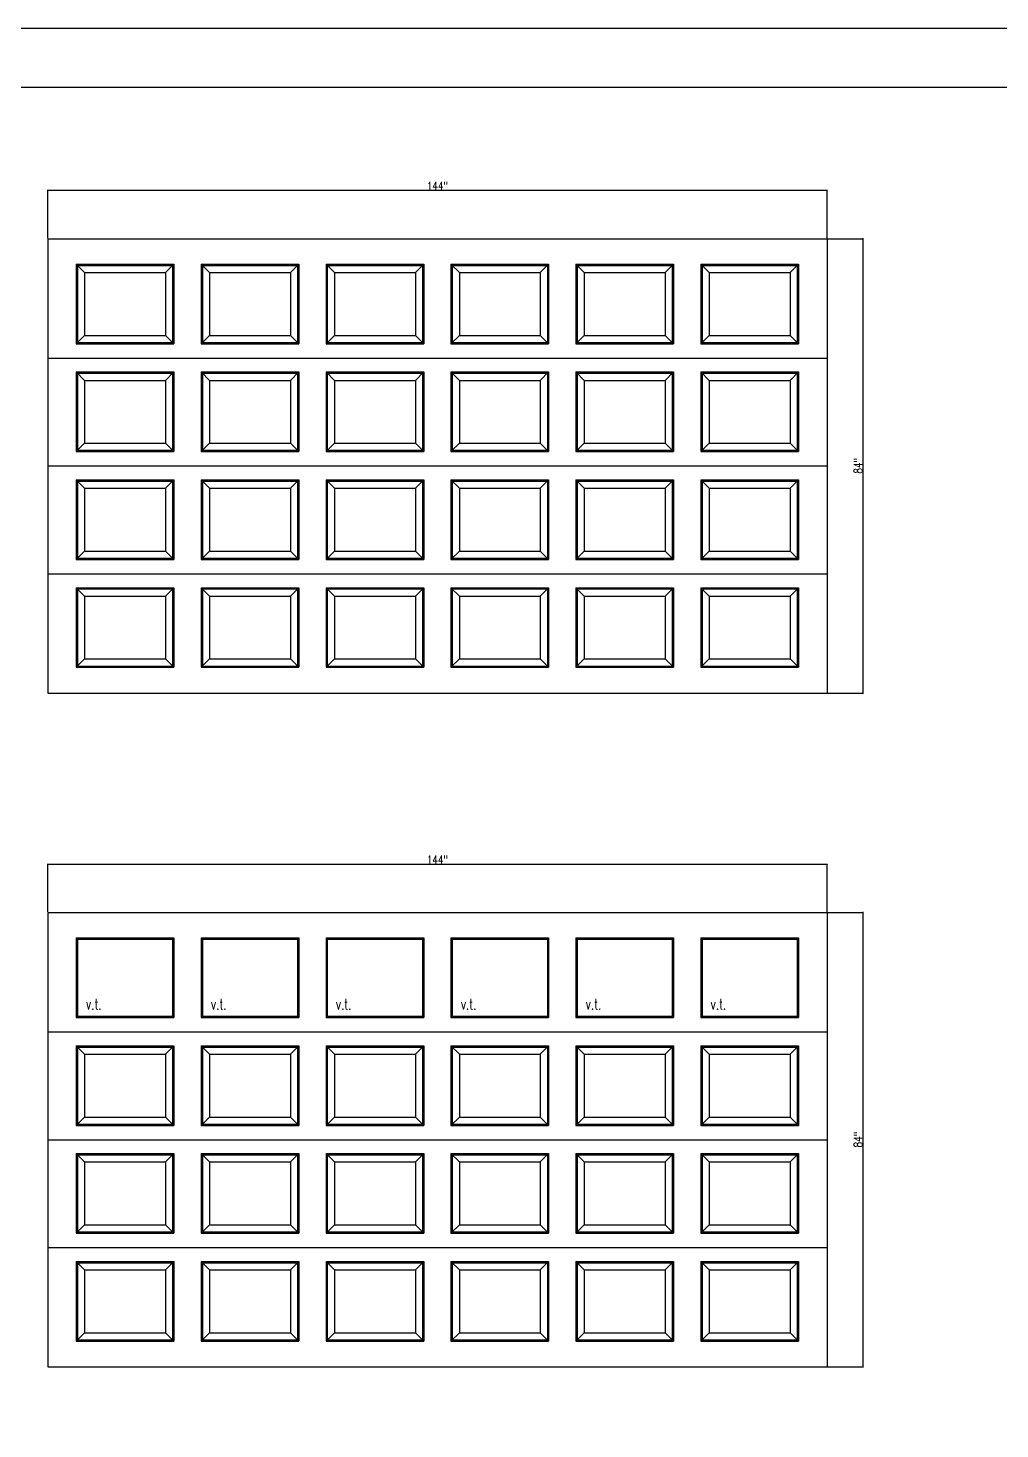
# Model space of a CAD drawing. Header units: inches. Extents: x 1985 to 11287, y 379 to 3234.
# Drawn here: x 9334.7 to 9514.3, y 2963.1 to 3222.1 of the extents above; entities that cross this region are included whole.
import ezdxf

# ---------------------------------------------------------------- set-up
doc = ezdxf.new("R2010")
doc.units = ezdxf.units.IN
doc.header["$MEASUREMENT"] = 0
doc.layers.get('0').update_dxf_attribs({"linetype": 'CONTINUOUS'})
doc.layers.get('Defpoints').update_dxf_attribs({"linetype": 'CONTINUOUS'})
for name, color, linetype in [('COTE1-1 99', 7, 'CONTINUOUS'), ('elevation 99', 7, 'CONTINUOUS'), ('separation 99', 3, 'CONTINUOUS')]:
    doc.layers.add(name, color=color, linetype=linetype)
doc.styles.get("Standard").update_dxf_attribs({"font": 'txt.shx', "width": 0.8})
doc.dimstyles.new('Elevation', dxfattribs={"dimscale": 2, "dimtxt": 0.75, "dimasz": 0.0625, "dimexe": 0.0625, "dimexo": 0.0625, "dimgap": 0.0625, "dimtad": 1, "dimdec": 5, "dimzin": 0, "dimdsep": 46, "dimlunit": 5, "dimtxsty": 'Standard', "dimblk1": 'OBLIQUE', "dimblk2": 'OBLIQUE', "dimsah": 1, "dimcen": 2, "dimdle": 0.0625, "dimclrd": 1, "dimclre": 1, "dimadec": 1, "dimazin": 0, "dimtfac": 0.375, "dimtdec": 5, "dimtmove": 0, "dimatfit": 3, "dimldrblk": 'OBLIQUE', "dimfxl": 1, "dimfrac": 2, "dimtolj": 1, "dimtzin": 0, "dimarcsym": 0})

# ---------------------------------------------------------------- blocks, each defined once
blk = doc.blocks.new('_OBLIQUE')
at = {"color": 0, "linetype": 'ByBlock'}
blk.add_line((-0.5, -0.5), (0.5, 0.5), dxfattribs=at)
blk = doc.blocks.new('*D64')
at = {"layer": 'COTE1-1 99', "color": 1, "lineweight": -2, "transparency": 16777216}
for p, q in [((9482.44, 3192.06), (9338.19, 3192.06)), ((9338.32, 3183.3), (9338.32, 3192.18)), ((9482.32, 3183.3), (9482.32, 3192.18))]:
    blk.add_line(p, q, dxfattribs=at)
at = {"layer": 'Defpoints', "color": 0, "transparency": 16777216}
for p in [(9338.32, 3192.06), (9338.32, 3183.18), (9482.32, 3183.18)]:
    blk.add_point(p, dxfattribs=at)
at = {"layer": 'COTE1-1 99', "color": 1, "lineweight": -2, "transparency": 16777216, "xscale": 0.125, "yscale": 0.125, "zscale": 0.125, "rotation": 180}
blk.add_blockref('_OBLIQUE', (9338.32, 3192.06), dxfattribs=at)
at = {"layer": 'COTE1-1 99', "color": 1, "lineweight": -2, "transparency": 16777216, "xscale": 0.125, "yscale": 0.125, "zscale": 0.125}
blk.add_blockref('_OBLIQUE', (9482.32, 3192.06), dxfattribs=at)
at = {"layer": 'COTE1-1 99', "color": 0, "transparency": 16777216, "insert": (9410.32, 3192.93), "char_height": 1.5, "attachment_point": 5}
blk.add_mtext('\\A1;144"', dxfattribs=at)
blk = doc.blocks.new('*D65')
at = {"layer": 'COTE1-1 99', "color": 1, "lineweight": -2, "transparency": 16777216}
for p, q in [((9482.44, 3183.18), (9489.05, 3183.18)), ((9488.93, 3183.3), (9488.93, 3099.05)), ((9482.44, 3099.18), (9489.05, 3099.18))]:
    blk.add_line(p, q, dxfattribs=at)
at = {"layer": 'Defpoints', "color": 0, "transparency": 16777216}
for p in [(9482.32, 3183.18), (9482.32, 3099.18), (9488.93, 3099.18)]:
    blk.add_point(p, dxfattribs=at)
at = {"layer": 'COTE1-1 99', "color": 1, "lineweight": -2, "transparency": 16777216, "xscale": 0.125, "yscale": 0.125, "zscale": 0.125}
for p, rotation in [((9488.93, 3183.18), 90), ((9488.93, 3099.18), 270)]:
    blk.add_blockref('_OBLIQUE', p, dxfattribs=dict(at, rotation=rotation))
at = {"layer": 'COTE1-1 99', "color": 0, "transparency": 16777216, "insert": (9488.05, 3141.18), "char_height": 1.5, "attachment_point": 5, "rotation": 90}
blk.add_mtext('\\A1;84"', dxfattribs=at)
blk = doc.blocks.new('*D66')
at = {"layer": 'COTE1-1 99', "color": 1, "lineweight": -2, "transparency": 16777216}
for p, q in [((9482.44, 3067.5), (9338.19, 3067.5)), ((9338.32, 3058.74), (9338.32, 3067.62)), ((9482.32, 3058.74), (9482.32, 3067.62))]:
    blk.add_line(p, q, dxfattribs=at)
at = {"layer": 'Defpoints', "color": 0, "transparency": 16777216}
for p in [(9338.32, 3067.5), (9338.32, 3058.62), (9482.32, 3058.62)]:
    blk.add_point(p, dxfattribs=at)
at = {"layer": 'COTE1-1 99', "color": 1, "lineweight": -2, "transparency": 16777216, "xscale": 0.125, "yscale": 0.125, "zscale": 0.125, "rotation": 180}
blk.add_blockref('_OBLIQUE', (9338.32, 3067.5), dxfattribs=at)
at = {"layer": 'COTE1-1 99', "color": 1, "lineweight": -2, "transparency": 16777216, "xscale": 0.125, "yscale": 0.125, "zscale": 0.125}
blk.add_blockref('_OBLIQUE', (9482.32, 3067.5), dxfattribs=at)
at = {"layer": 'COTE1-1 99', "color": 0, "transparency": 16777216, "insert": (9410.32, 3068.37), "char_height": 1.5, "attachment_point": 5}
blk.add_mtext('\\A1;144"', dxfattribs=at)
blk = doc.blocks.new('*D67')
at = {"layer": 'COTE1-1 99', "color": 1, "lineweight": -2, "transparency": 16777216}
for p, q in [((9488.93, 3058.74), (9488.93, 2974.49)), ((9482.44, 3058.62), (9489.05, 3058.62)), ((9482.44, 2974.62), (9489.05, 2974.62))]:
    blk.add_line(p, q, dxfattribs=at)
at = {"layer": 'Defpoints', "color": 0, "transparency": 16777216}
for p in [(9482.32, 3058.62), (9482.32, 2974.62), (9488.93, 2974.62)]:
    blk.add_point(p, dxfattribs=at)
at = {"layer": 'COTE1-1 99', "color": 1, "lineweight": -2, "transparency": 16777216, "xscale": 0.125, "yscale": 0.125, "zscale": 0.125}
for p, rotation in [((9488.93, 3058.62), 90), ((9488.93, 2974.62), 270)]:
    blk.add_blockref('_OBLIQUE', p, dxfattribs=dict(at, rotation=rotation))
at = {"layer": 'COTE1-1 99', "color": 0, "transparency": 16777216, "insert": (9488.05, 3016.62), "char_height": 1.5, "attachment_point": 5, "rotation": 90}
blk.add_mtext('\\A1;84"', dxfattribs=at)

msp = doc.modelspace()

# ---------------------------------------------------------------- linework, layer by layer
at = {"layer": 'elevation 99'}
for p, q in [((9338.318175, 3183.179002), (9482.318175, 3183.179002)), ((9338.318175, 3183.179002), (9338.318175, 3099.179002)), ((9343.818175, 3183.179002), (9384.484575, 3183.179002)), ((9389.984575, 3183.179002), (9430.650975, 3183.179002)), ((9482.318175, 3183.179002), (9482.318175, 3099.179002)), ((9343.585175, 3178.474552), (9361.634375, 3178.474552)), ((9343.585175, 3178.474552), (9343.585175, 3163.758502)), ((9343.585175, 3178.474552), (9345.130675, 3176.929052)), ((9343.818175, 3178.241552), (9361.401375, 3178.241552)), ((9343.818175, 3178.241552), (9343.818175, 3163.991502)), ((9361.634375, 3178.474552), (9360.088875, 3176.929052)), ((9361.401375, 3178.241552), (9361.401375, 3163.991502)), ((9361.634375, 3178.474552), (9361.634375, 3163.758502)), ((9366.668375, 3178.474552), (9384.717575, 3178.474552)), ((9366.668375, 3178.474552), (9368.213875, 3176.929052)), ((9366.668375, 3178.474552), (9366.668375, 3163.758502)), ((9366.901375, 3178.241552), (9384.484575, 3178.241552)), ((9366.901375, 3178.241552), (9366.901375, 3163.991502)), ((9384.717575, 3178.474552), (9383.172075, 3176.929052)), ((9384.484575, 3178.241552), (9384.484575, 3163.991502)), ((9384.717575, 3178.474552), (9384.717575, 3163.758502)), ((9389.751575, 3178.474552), (9407.800775, 3178.474552)), ((9389.751575, 3178.474552), (9389.751575, 3163.758502)), ((9389.751575, 3178.474552), (9391.297075, 3176.929052)), ((9389.984575, 3178.241552), (9407.567775, 3178.241552)), ((9389.984575, 3178.241552), (9389.984575, 3163.991502)), ((9407.800775, 3178.474552), (9406.255275, 3176.929052)), ((9407.567775, 3178.241552), (9407.567775, 3163.991502)), ((9407.800775, 3178.474552), (9407.800775, 3163.758502)), ((9412.834775, 3178.474552), (9430.883975, 3178.474552)), ((9412.834775, 3178.474552), (9414.380275, 3176.929052)), ((9412.834775, 3178.474552), (9412.834775, 3163.758502)), ((9413.067775, 3178.241552), (9430.650975, 3178.241552)), ((9413.067775, 3178.241552), (9413.067775, 3163.991502)), ((9430.883975, 3178.474552), (9429.338475, 3176.929052)), ((9430.650975, 3178.241552), (9430.650975, 3163.991502)), ((9430.883975, 3178.474552), (9430.883975, 3163.758502)), ((9435.917975, 3178.474552), (9453.967175, 3178.474552)), ((9435.917975, 3178.474552), (9437.463475, 3176.929052)), ((9435.917975, 3178.474552), (9435.917975, 3163.758502)), ((9436.150975, 3178.241552), (9453.734175, 3178.241552)), ((9436.150975, 3178.241552), (9436.150975, 3163.991502)), ((9453.967175, 3178.474552), (9452.421675, 3176.929052)), ((9453.734175, 3178.241552), (9453.734175, 3163.991502)), ((9453.967175, 3178.474552), (9453.967175, 3163.758502)), ((9459.001175, 3178.474552), (9477.050375, 3178.474552)), ((9459.001175, 3178.474552), (9460.546675, 3176.929052)), ((9459.001175, 3178.474552), (9459.001175, 3163.758502)), ((9459.234175, 3178.241552), (9476.817375, 3178.241552)), ((9459.234175, 3178.241552), (9459.234175, 3163.991502)), ((9477.050375, 3178.474552), (9475.504875, 3176.929052)), ((9476.817375, 3178.241552), (9476.817375, 3163.991502)), ((9477.050375, 3178.474552), (9477.050375, 3163.758502)), ((9345.130675, 3176.929052), (9360.088875, 3176.929052)), ((9345.130675, 3176.929052), (9345.130675, 3165.304002)), ((9360.088875, 3176.929052), (9360.088875, 3165.304002)), ((9368.213875, 3176.929052), (9383.172075, 3176.929052)), ((9368.213875, 3176.929052), (9368.213875, 3165.304002)), ((9383.172075, 3176.929052), (9383.172075, 3165.304002)), ((9391.297075, 3176.929052), (9406.255275, 3176.929052)), ((9391.297075, 3176.929052), (9391.297075, 3165.304002)), ((9406.255275, 3176.929052), (9406.255275, 3165.304002)), ((9414.380275, 3176.929052), (9429.338475, 3176.929052)), ((9414.380275, 3176.929052), (9414.380275, 3165.304002)), ((9429.338475, 3176.929052), (9429.338475, 3165.304002)), ((9437.463475, 3176.929052), (9452.421675, 3176.929052)), ((9437.463475, 3176.929052), (9437.463475, 3165.304002)), ((9452.421675, 3176.929052), (9452.421675, 3165.304002)), ((9460.546675, 3176.929052), (9475.504875, 3176.929052)), ((9460.546675, 3176.929052), (9460.546675, 3165.304002)), ((9475.504875, 3176.929052), (9475.504875, 3165.304002)), ((9343.585175, 3163.758502), (9345.130675, 3165.304002)), ((9345.130675, 3165.304002), (9360.088875, 3165.304002)), ((9361.634375, 3163.758502), (9360.088875, 3165.304002)), ((9366.668375, 3163.758502), (9368.213875, 3165.304002)), ((9368.213875, 3165.304002), (9383.172075, 3165.304002)), ((9384.717575, 3163.758502), (9383.172075, 3165.304002)), ((9389.751575, 3163.758502), (9391.297075, 3165.304002)), ((9391.297075, 3165.304002), (9406.255275, 3165.304002)), ((9407.800775, 3163.758502), (9406.255275, 3165.304002)), ((9412.834775, 3163.758502), (9414.380275, 3165.304002)), ((9414.380275, 3165.304002), (9429.338475, 3165.304002)), ((9430.883975, 3163.758502), (9429.338475, 3165.304002)), ((9435.917975, 3163.758502), (9437.463475, 3165.304002)), ((9437.463475, 3165.304002), (9452.421675, 3165.304002)), ((9453.967175, 3163.758502), (9452.421675, 3165.304002)), ((9459.001175, 3163.758502), (9460.546675, 3165.304002)), ((9460.546675, 3165.304002), (9475.504875, 3165.304002)), ((9477.050375, 3163.758502), (9475.504875, 3165.304002)), ((9343.585175, 3163.758502), (9361.634375, 3163.758502)), ((9343.818175, 3163.991502), (9361.401375, 3163.991502)), ((9366.668375, 3163.758502), (9384.717575, 3163.758502)), ((9366.901375, 3163.991502), (9384.484575, 3163.991502)), ((9389.751575, 3163.758502), (9407.800775, 3163.758502)), ((9389.984575, 3163.991502), (9407.567775, 3163.991502)), ((9412.834775, 3163.758502), (9430.883975, 3163.758502)), ((9413.067775, 3163.991502), (9430.650975, 3163.991502)), ((9435.917975, 3163.758502), (9453.967175, 3163.758502)), ((9436.150975, 3163.991502), (9453.734175, 3163.991502)), ((9459.001175, 3163.758502), (9477.050375, 3163.758502)), ((9459.234175, 3163.991502), (9476.817375, 3163.991502)), ((9338.318175, 3161.116502), (9482.318175, 3161.116502)), ((9343.585175, 3158.537002), (9361.634375, 3158.537002)), ((9343.585175, 3158.537002), (9345.130675, 3156.991502)), ((9343.585175, 3158.537002), (9343.585175, 3143.820952)), ((9343.818175, 3158.304002), (9361.401375, 3158.304002)), ((9343.818175, 3158.304002), (9343.818175, 3144.053952)), ((9361.634375, 3158.537002), (9360.088875, 3156.991502)), ((9361.401375, 3158.304002), (9361.401375, 3144.053952)), ((9361.634375, 3158.537002), (9361.634375, 3143.820952)), ((9366.668375, 3158.537002), (9384.717575, 3158.537002)), ((9366.668375, 3158.537002), (9366.668375, 3143.820952)), ((9366.668375, 3158.537002), (9368.213875, 3156.991502)), ((9366.901375, 3158.304002), (9384.484575, 3158.304002)), ((9366.901375, 3158.304002), (9366.901375, 3144.053952)), ((9384.717575, 3158.537002), (9383.172075, 3156.991502)), ((9384.484575, 3158.304002), (9384.484575, 3144.053952)), ((9384.717575, 3158.537002), (9384.717575, 3143.820952)), ((9389.751575, 3158.537002), (9407.800775, 3158.537002)), ((9389.751575, 3158.537002), (9391.297075, 3156.991502)), ((9389.751575, 3158.537002), (9389.751575, 3143.820952)), ((9389.984575, 3158.304002), (9407.567775, 3158.304002)), ((9389.984575, 3158.304002), (9389.984575, 3144.053952)), ((9407.800775, 3158.537002), (9406.255275, 3156.991502)), ((9407.567775, 3158.304002), (9407.567775, 3144.053952)), ((9407.800775, 3158.537002), (9407.800775, 3143.820952)), ((9412.834775, 3158.537002), (9430.883975, 3158.537002)), ((9412.834775, 3158.537002), (9414.380275, 3156.991502)), ((9412.834775, 3158.537002), (9412.834775, 3143.820952)), ((9413.067775, 3158.304002), (9430.650975, 3158.304002)), ((9413.067775, 3158.304002), (9413.067775, 3144.053952)), ((9430.883975, 3158.537002), (9429.338475, 3156.991502)), ((9430.650975, 3158.304002), (9430.650975, 3144.053952)), ((9430.883975, 3158.537002), (9430.883975, 3143.820952)), ((9435.917975, 3158.537002), (9453.967175, 3158.537002)), ((9435.917975, 3158.537002), (9437.463475, 3156.991502)), ((9435.917975, 3158.537002), (9435.917975, 3143.820952)), ((9436.150975, 3158.304002), (9453.734175, 3158.304002)), ((9436.150975, 3158.304002), (9436.150975, 3144.053952)), ((9453.967175, 3158.537002), (9452.421675, 3156.991502)), ((9453.734175, 3158.304002), (9453.734175, 3144.053952)), ((9453.967175, 3158.537002), (9453.967175, 3143.820952)), ((9459.001175, 3158.537002), (9477.050375, 3158.537002)), ((9459.001175, 3158.537002), (9460.546675, 3156.991502)), ((9459.001175, 3158.537002), (9459.001175, 3143.820952)), ((9459.234175, 3158.304002), (9476.817375, 3158.304002)), ((9459.234175, 3158.304002), (9459.234175, 3144.053952)), ((9477.050375, 3158.537002), (9475.504875, 3156.991502)), ((9476.817375, 3158.304002), (9476.817375, 3144.053952)), ((9477.050375, 3158.537002), (9477.050375, 3143.820952)), ((9345.130675, 3156.991502), (9360.088875, 3156.991502)), ((9345.130675, 3156.991502), (9345.130675, 3145.366452)), ((9360.088875, 3156.991502), (9360.088875, 3145.366452)), ((9368.213875, 3156.991502), (9383.172075, 3156.991502)), ((9368.213875, 3156.991502), (9368.213875, 3145.366452)), ((9383.172075, 3156.991502), (9383.172075, 3145.366452)), ((9391.297075, 3156.991502), (9406.255275, 3156.991502)), ((9391.297075, 3156.991502), (9391.297075, 3145.366452)), ((9406.255275, 3156.991502), (9406.255275, 3145.366452)), ((9414.380275, 3156.991502), (9429.338475, 3156.991502)), ((9414.380275, 3156.991502), (9414.380275, 3145.366452)), ((9429.338475, 3156.991502), (9429.338475, 3145.366452)), ((9437.463475, 3156.991502), (9452.421675, 3156.991502)), ((9437.463475, 3156.991502), (9437.463475, 3145.366452)), ((9452.421675, 3156.991502), (9452.421675, 3145.366452)), ((9460.546675, 3156.991502), (9475.504875, 3156.991502)), ((9460.546675, 3156.991502), (9460.546675, 3145.366452)), ((9475.504875, 3156.991502), (9475.504875, 3145.366452)), ((9343.585175, 3143.820952), (9345.130675, 3145.366452)), ((9345.130675, 3145.366452), (9360.088875, 3145.366452)), ((9361.634375, 3143.820952), (9360.088875, 3145.366452)), ((9366.668375, 3143.820952), (9368.213875, 3145.366452)), ((9368.213875, 3145.366452), (9383.172075, 3145.366452)), ((9384.717575, 3143.820952), (9383.172075, 3145.366452)), ((9389.751575, 3143.820952), (9391.297075, 3145.366452)), ((9391.297075, 3145.366452), (9406.255275, 3145.366452)), ((9407.800775, 3143.820952), (9406.255275, 3145.366452)), ((9412.834775, 3143.820952), (9414.380275, 3145.366452)), ((9414.380275, 3145.366452), (9429.338475, 3145.366452)), ((9430.883975, 3143.820952), (9429.338475, 3145.366452)), ((9435.917975, 3143.820952), (9437.463475, 3145.366452)), ((9437.463475, 3145.366452), (9452.421675, 3145.366452)), ((9453.967175, 3143.820952), (9452.421675, 3145.366452)), ((9459.001175, 3143.820952), (9460.546675, 3145.366452)), ((9460.546675, 3145.366452), (9475.504875, 3145.366452)), ((9477.050375, 3143.820952), (9475.504875, 3145.366452)), ((9343.585175, 3143.820952), (9361.634375, 3143.820952)), ((9343.818175, 3144.053952), (9361.401375, 3144.053952)), ((9366.668375, 3143.820952), (9384.717575, 3143.820952)), ((9366.901375, 3144.053952), (9384.484575, 3144.053952)), ((9389.751575, 3143.820952), (9407.800775, 3143.820952)), ((9389.984575, 3144.053952), (9407.567775, 3144.053952)), ((9412.834775, 3143.820952), (9430.883975, 3143.820952)), ((9413.067775, 3144.053952), (9430.650975, 3144.053952)), ((9435.917975, 3143.820952), (9453.967175, 3143.820952)), ((9436.150975, 3144.053952), (9453.734175, 3144.053952)), ((9459.001175, 3143.820952), (9477.050375, 3143.820952)), ((9459.234175, 3144.053952), (9476.817375, 3144.053952)), ((9338.318175, 3141.179002), (9482.318175, 3141.179002)), ((9343.585175, 3138.599502), (9361.634375, 3138.599502)), ((9343.585175, 3138.599502), (9343.585175, 3123.883452)), ((9343.585175, 3138.599502), (9345.130675, 3137.054002)), ((9343.818175, 3138.366502), (9361.401375, 3138.366502)), ((9343.818175, 3138.366502), (9343.818175, 3124.116452)), ((9345.130675, 3137.054002), (9360.088875, 3137.054002)), ((9345.130675, 3137.054002), (9345.130675, 3125.428952)), ((9361.634375, 3138.599502), (9360.088875, 3137.054002)), ((9360.088875, 3137.054002), (9360.088875, 3125.428952)), ((9361.401375, 3138.366502), (9361.401375, 3124.116452)), ((9361.634375, 3138.599502), (9361.634375, 3123.883452)), ((9366.668375, 3138.599502), (9366.668375, 3123.883452)), ((9366.668375, 3138.599502), (9384.717575, 3138.599502)), ((9366.668375, 3138.599502), (9368.213875, 3137.054002)), ((9366.901375, 3138.366502), (9366.901375, 3124.116452)), ((9366.901375, 3138.366502), (9384.484575, 3138.366502)), ((9368.213875, 3137.054002), (9368.213875, 3125.428952)), ((9368.213875, 3137.054002), (9383.172075, 3137.054002)), ((9384.717575, 3138.599502), (9383.172075, 3137.054002)), ((9383.172075, 3137.054002), (9383.172075, 3125.428952)), ((9384.484575, 3138.366502), (9384.484575, 3124.116452)), ((9384.717575, 3138.599502), (9384.717575, 3123.883452)), ((9389.751575, 3138.599502), (9407.800775, 3138.599502)), ((9389.751575, 3138.599502), (9389.751575, 3123.883452)), ((9389.751575, 3138.599502), (9391.297075, 3137.054002)), ((9389.984575, 3138.366502), (9407.567775, 3138.366502)), ((9389.984575, 3138.366502), (9389.984575, 3124.116452)), ((9391.297075, 3137.054002), (9406.255275, 3137.054002)), ((9391.297075, 3137.054002), (9391.297075, 3125.428952)), ((9407.800775, 3138.599502), (9406.255275, 3137.054002)), ((9406.255275, 3137.054002), (9406.255275, 3125.428952)), ((9407.567775, 3138.366502), (9407.567775, 3124.116452)), ((9407.800775, 3138.599502), (9407.800775, 3123.883452)), ((9412.834775, 3138.599502), (9412.834775, 3123.883452)), ((9412.834775, 3138.599502), (9430.883975, 3138.599502)), ((9412.834775, 3138.599502), (9414.380275, 3137.054002)), ((9413.067775, 3138.366502), (9413.067775, 3124.116452)), ((9413.067775, 3138.366502), (9430.650975, 3138.366502)), ((9414.380275, 3137.054002), (9414.380275, 3125.428952)), ((9414.380275, 3137.054002), (9429.338475, 3137.054002)), ((9430.883975, 3138.599502), (9429.338475, 3137.054002)), ((9429.338475, 3137.054002), (9429.338475, 3125.428952)), ((9430.650975, 3138.366502), (9430.650975, 3124.116452)), ((9430.883975, 3138.599502), (9430.883975, 3123.883452)), ((9435.917975, 3138.599502), (9435.917975, 3123.883452)), ((9435.917975, 3138.599502), (9453.967175, 3138.599502)), ((9435.917975, 3138.599502), (9437.463475, 3137.054002)), ((9436.150975, 3138.366502), (9436.150975, 3124.116452)), ((9436.150975, 3138.366502), (9453.734175, 3138.366502)), ((9437.463475, 3137.054002), (9437.463475, 3125.428952)), ((9437.463475, 3137.054002), (9452.421675, 3137.054002)), ((9453.967175, 3138.599502), (9452.421675, 3137.054002)), ((9452.421675, 3137.054002), (9452.421675, 3125.428952)), ((9453.734175, 3138.366502), (9453.734175, 3124.116452)), ((9453.967175, 3138.599502), (9453.967175, 3123.883452)), ((9459.001175, 3138.599502), (9459.001175, 3123.883452)), ((9459.001175, 3138.599502), (9477.050375, 3138.599502)), ((9459.001175, 3138.599502), (9460.546675, 3137.054002)), ((9459.234175, 3138.366502), (9459.234175, 3124.116452)), ((9459.234175, 3138.366502), (9476.817375, 3138.366502)), ((9460.546675, 3137.054002), (9460.546675, 3125.428952)), ((9460.546675, 3137.054002), (9475.504875, 3137.054002)), ((9477.050375, 3138.599502), (9475.504875, 3137.054002)), ((9475.504875, 3137.054002), (9475.504875, 3125.428952)), ((9476.817375, 3138.366502), (9476.817375, 3124.116452)), ((9477.050375, 3138.599502), (9477.050375, 3123.883452)), ((9343.585175, 3123.883452), (9345.130675, 3125.428952)), ((9343.585175, 3123.883452), (9361.634375, 3123.883452)), ((9343.818175, 3124.116452), (9361.401375, 3124.116452)), ((9345.130675, 3125.428952), (9360.088875, 3125.428952)), ((9361.634375, 3123.883452), (9360.088875, 3125.428952)), ((9366.668375, 3123.883452), (9368.213875, 3125.428952)), ((9366.668375, 3123.883452), (9384.717575, 3123.883452)), ((9366.901375, 3124.116452), (9384.484575, 3124.116452)), ((9368.213875, 3125.428952), (9383.172075, 3125.428952)), ((9384.717575, 3123.883452), (9383.172075, 3125.428952)), ((9389.751575, 3123.883452), (9391.297075, 3125.428952)), ((9389.751575, 3123.883452), (9407.800775, 3123.883452)), ((9389.984575, 3124.116452), (9407.567775, 3124.116452)), ((9391.297075, 3125.428952), (9406.255275, 3125.428952)), ((9407.800775, 3123.883452), (9406.255275, 3125.428952)), ((9412.834775, 3123.883452), (9414.380275, 3125.428952)), ((9412.834775, 3123.883452), (9430.883975, 3123.883452)), ((9413.067775, 3124.116452), (9430.650975, 3124.116452)), ((9414.380275, 3125.428952), (9429.338475, 3125.428952)), ((9430.883975, 3123.883452), (9429.338475, 3125.428952)), ((9435.917975, 3123.883452), (9437.463475, 3125.428952)), ((9435.917975, 3123.883452), (9453.967175, 3123.883452)), ((9436.150975, 3124.116452), (9453.734175, 3124.116452)), ((9437.463475, 3125.428952), (9452.421675, 3125.428952)), ((9453.967175, 3123.883452), (9452.421675, 3125.428952)), ((9459.001175, 3123.883452), (9460.546675, 3125.428952)), ((9459.001175, 3123.883452), (9477.050375, 3123.883452)), ((9459.234175, 3124.116452), (9476.817375, 3124.116452)), ((9460.546675, 3125.428952), (9475.504875, 3125.428952)), ((9477.050375, 3123.883452), (9475.504875, 3125.428952)), ((9338.318175, 3121.241502), (9482.318175, 3121.241502)), ((9343.585175, 3118.662052), (9361.634375, 3118.662052)), ((9343.585175, 3118.662052), (9343.585175, 3103.946002)), ((9343.585175, 3118.662052), (9345.130675, 3117.116552)), ((9343.818175, 3118.429052), (9361.401375, 3118.429052)), ((9343.818175, 3118.429052), (9343.818175, 3104.179002)), ((9361.634375, 3118.662052), (9360.088875, 3117.116552)), ((9361.401375, 3118.429052), (9361.401375, 3104.179002)), ((9361.634375, 3118.662052), (9361.634375, 3103.946002)), ((9366.668375, 3118.662052), (9384.717575, 3118.662052)), ((9366.668375, 3118.662052), (9366.668375, 3103.946002)), ((9366.668375, 3118.662052), (9368.213875, 3117.116552)), ((9366.901375, 3118.429052), (9384.484575, 3118.429052)), ((9366.901375, 3118.429052), (9366.901375, 3104.179002)), ((9384.717575, 3118.662052), (9383.172075, 3117.116552)), ((9384.484575, 3118.429052), (9384.484575, 3104.179002)), ((9384.717575, 3118.662052), (9384.717575, 3103.946002)), ((9389.751575, 3118.662052), (9407.800775, 3118.662052)), ((9389.751575, 3118.662052), (9389.751575, 3103.946002)), ((9389.751575, 3118.662052), (9391.297075, 3117.116552)), ((9389.984575, 3118.429052), (9407.567775, 3118.429052)), ((9389.984575, 3118.429052), (9389.984575, 3104.179002)), ((9407.800775, 3118.662052), (9406.255275, 3117.116552)), ((9407.567775, 3118.429052), (9407.567775, 3104.179002)), ((9407.800775, 3118.662052), (9407.800775, 3103.946002)), ((9412.834775, 3118.662052), (9412.834775, 3103.946002)), ((9412.834775, 3118.662052), (9430.883975, 3118.662052)), ((9412.834775, 3118.662052), (9414.380275, 3117.116552)), ((9413.067775, 3118.429052), (9413.067775, 3104.179002)), ((9413.067775, 3118.429052), (9430.650975, 3118.429052)), ((9430.883975, 3118.662052), (9429.338475, 3117.116552)), ((9430.650975, 3118.429052), (9430.650975, 3104.179002)), ((9430.883975, 3118.662052), (9430.883975, 3103.946002)), ((9435.917975, 3118.662052), (9435.917975, 3103.946002)), ((9435.917975, 3118.662052), (9453.967175, 3118.662052)), ((9435.917975, 3118.662052), (9437.463475, 3117.116552)), ((9436.150975, 3118.429052), (9436.150975, 3104.179002)), ((9436.150975, 3118.429052), (9453.734175, 3118.429052)), ((9453.967175, 3118.662052), (9452.421675, 3117.116552)), ((9453.734175, 3118.429052), (9453.734175, 3104.179002)), ((9453.967175, 3118.662052), (9453.967175, 3103.946002)), ((9459.001175, 3118.662052), (9459.001175, 3103.946002)), ((9459.001175, 3118.662052), (9477.050375, 3118.662052)), ((9459.001175, 3118.662052), (9460.546675, 3117.116552)), ((9459.234175, 3118.429052), (9459.234175, 3104.179002)), ((9459.234175, 3118.429052), (9476.817375, 3118.429052)), ((9477.050375, 3118.662052), (9475.504875, 3117.116552)), ((9476.817375, 3118.429052), (9476.817375, 3104.179002)), ((9477.050375, 3118.662052), (9477.050375, 3103.946002)), ((9345.130675, 3117.116552), (9360.088875, 3117.116552)), ((9345.130675, 3117.116552), (9345.130675, 3105.491502)), ((9360.088875, 3117.116552), (9360.088875, 3105.491502)), ((9368.213875, 3117.116552), (9383.172075, 3117.116552)), ((9368.213875, 3117.116552), (9368.213875, 3105.491502)), ((9383.172075, 3117.116552), (9383.172075, 3105.491502)), ((9391.297075, 3117.116552), (9406.255275, 3117.116552)), ((9391.297075, 3117.116552), (9391.297075, 3105.491502)), ((9406.255275, 3117.116552), (9406.255275, 3105.491502)), ((9414.380275, 3117.116552), (9414.380275, 3105.491502)), ((9414.380275, 3117.116552), (9429.338475, 3117.116552)), ((9429.338475, 3117.116552), (9429.338475, 3105.491502)), ((9437.463475, 3117.116552), (9437.463475, 3105.491502)), ((9437.463475, 3117.116552), (9452.421675, 3117.116552)), ((9452.421675, 3117.116552), (9452.421675, 3105.491502)), ((9460.546675, 3117.116552), (9460.546675, 3105.491502)), ((9460.546675, 3117.116552), (9475.504875, 3117.116552)), ((9475.504875, 3117.116552), (9475.504875, 3105.491502)), ((9343.585175, 3103.946002), (9345.130675, 3105.491502)), ((9345.130675, 3105.491502), (9360.088875, 3105.491502)), ((9361.634375, 3103.946002), (9360.088875, 3105.491502)), ((9366.668375, 3103.946002), (9368.213875, 3105.491502)), ((9368.213875, 3105.491502), (9383.172075, 3105.491502)), ((9384.717575, 3103.946002), (9383.172075, 3105.491502)), ((9389.751575, 3103.946002), (9391.297075, 3105.491502)), ((9391.297075, 3105.491502), (9406.255275, 3105.491502)), ((9407.800775, 3103.946002), (9406.255275, 3105.491502)), ((9412.834775, 3103.946002), (9414.380275, 3105.491502)), ((9414.380275, 3105.491502), (9429.338475, 3105.491502)), ((9430.883975, 3103.946002), (9429.338475, 3105.491502)), ((9435.917975, 3103.946002), (9437.463475, 3105.491502)), ((9437.463475, 3105.491502), (9452.421675, 3105.491502)), ((9453.967175, 3103.946002), (9452.421675, 3105.491502)), ((9459.001175, 3103.946002), (9460.546675, 3105.491502)), ((9460.546675, 3105.491502), (9475.504875, 3105.491502)), ((9477.050375, 3103.946002), (9475.504875, 3105.491502)), ((9343.585175, 3103.946002), (9361.634375, 3103.946002)), ((9343.818175, 3104.179002), (9361.401375, 3104.179002)), ((9366.668375, 3103.946002), (9384.717575, 3103.946002)), ((9366.901375, 3104.179002), (9384.484575, 3104.179002)), ((9389.751575, 3103.946002), (9407.800775, 3103.946002)), ((9389.984575, 3104.179002), (9407.567775, 3104.179002)), ((9412.834775, 3103.946002), (9430.883975, 3103.946002)), ((9413.067775, 3104.179002), (9430.650975, 3104.179002)), ((9435.917975, 3103.946002), (9453.967175, 3103.946002)), ((9436.150975, 3104.179002), (9453.734175, 3104.179002)), ((9459.001175, 3103.946002), (9477.050375, 3103.946002)), ((9459.234175, 3104.179002), (9476.817375, 3104.179002)), ((9338.318175, 3099.179002), (9482.318175, 3099.179002)), ((9338.318175, 3058.616482), (9482.318175, 3058.616482)), ((9338.318175, 3058.616482), (9338.318175, 2974.616482)), ((9343.818175, 3058.616482), (9384.484575, 3058.616482)), ((9389.984575, 3058.616482), (9430.650975, 3058.616482)), ((9482.318175, 3058.616482), (9482.318175, 2974.616482)), ((9343.585175, 3053.912032), (9361.634375, 3053.912032)), ((9343.585175, 3053.912032), (9343.585175, 3039.195982)), ((9343.585175, 3053.912032), (9343.818175, 3053.679032)), ((9343.818175, 3053.679032), (9361.401375, 3053.679032)), ((9343.818175, 3053.679032), (9343.818175, 3039.428982)), ((9361.634375, 3053.912032), (9361.401375, 3053.679032)), ((9361.401375, 3053.679032), (9361.401375, 3039.428982)), ((9361.634375, 3053.912032), (9361.634375, 3039.195982)), ((9366.668375, 3053.912032), (9384.717575, 3053.912032)), ((9366.668375, 3053.912032), (9366.901375, 3053.679032)), ((9366.668375, 3053.912032), (9366.668375, 3039.195982)), ((9366.901375, 3053.679032), (9384.484575, 3053.679032)), ((9366.901375, 3053.679032), (9366.901375, 3039.428982)), ((9384.717575, 3053.912032), (9384.484575, 3053.679032)), ((9384.484575, 3053.679032), (9384.484575, 3039.428982)), ((9384.717575, 3053.912032), (9384.717575, 3039.195982)), ((9389.751575, 3053.912032), (9407.800775, 3053.912032)), ((9389.751575, 3053.912032), (9389.751575, 3039.195982)), ((9389.751575, 3053.912032), (9389.984575, 3053.679032)), ((9389.984575, 3053.679032), (9407.567775, 3053.679032)), ((9389.984575, 3053.679032), (9389.984575, 3039.428982)), ((9407.800775, 3053.912032), (9407.567775, 3053.679032)), ((9407.567775, 3053.679032), (9407.567775, 3039.428982)), ((9407.800775, 3053.912032), (9407.800775, 3039.195982)), ((9412.834775, 3053.912032), (9430.883975, 3053.912032)), ((9412.834775, 3053.912032), (9413.067775, 3053.679032)), ((9412.834775, 3053.912032), (9412.834775, 3039.195982)), ((9413.067775, 3053.679032), (9430.650975, 3053.679032)), ((9413.067775, 3053.679032), (9413.067775, 3039.428982)), ((9430.883975, 3053.912032), (9430.650975, 3053.679032)), ((9430.650975, 3053.679032), (9430.650975, 3039.428982)), ((9430.883975, 3053.912032), (9430.883975, 3039.195982)), ((9435.917975, 3053.912032), (9453.967175, 3053.912032)), ((9435.917975, 3053.912032), (9436.150975, 3053.679032)), ((9435.917975, 3053.912032), (9435.917975, 3039.195982)), ((9436.150975, 3053.679032), (9453.734175, 3053.679032)), ((9436.150975, 3053.679032), (9436.150975, 3039.428982)), ((9453.967175, 3053.912032), (9453.734175, 3053.679032)), ((9453.734175, 3053.679032), (9453.734175, 3039.428982)), ((9453.967175, 3053.912032), (9453.967175, 3039.195982)), ((9459.001175, 3053.912032), (9477.050375, 3053.912032)), ((9459.001175, 3053.912032), (9459.234175, 3053.679032)), ((9459.001175, 3053.912032), (9459.001175, 3039.195982)), ((9459.234175, 3053.679032), (9476.817375, 3053.679032)), ((9459.234175, 3053.679032), (9459.234175, 3039.428982)), ((9477.050375, 3053.912032), (9476.817375, 3053.679032)), ((9476.817375, 3053.679032), (9476.817375, 3039.428982)), ((9477.050375, 3053.912032), (9477.050375, 3039.195982)), ((9343.585175, 3039.195982), (9343.818175, 3039.428982)), ((9343.585175, 3039.195982), (9361.634375, 3039.195982)), ((9343.818175, 3039.428982), (9361.401375, 3039.428982)), ((9361.634375, 3039.195982), (9361.401375, 3039.428982)), ((9366.668375, 3039.195982), (9366.901375, 3039.428982)), ((9366.668375, 3039.195982), (9384.717575, 3039.195982)), ((9366.901375, 3039.428982), (9384.484575, 3039.428982)), ((9384.717575, 3039.195982), (9384.484575, 3039.428982)), ((9389.751575, 3039.195982), (9389.984575, 3039.428982)), ((9389.751575, 3039.195982), (9407.800775, 3039.195982)), ((9389.984575, 3039.428982), (9407.567775, 3039.428982)), ((9407.800775, 3039.195982), (9407.567775, 3039.428982)), ((9412.834775, 3039.195982), (9413.067775, 3039.428982)), ((9412.834775, 3039.195982), (9430.883975, 3039.195982)), ((9413.067775, 3039.428982), (9430.650975, 3039.428982)), ((9430.883975, 3039.195982), (9430.650975, 3039.428982)), ((9435.917975, 3039.195982), (9436.150975, 3039.428982)), ((9435.917975, 3039.195982), (9453.967175, 3039.195982)), ((9436.150975, 3039.428982), (9453.734175, 3039.428982)), ((9453.967175, 3039.195982), (9453.734175, 3039.428982)), ((9459.001175, 3039.195982), (9459.234175, 3039.428982)), ((9459.001175, 3039.195982), (9477.050375, 3039.195982)), ((9459.234175, 3039.428982), (9476.817375, 3039.428982)), ((9477.050375, 3039.195982), (9476.817375, 3039.428982)), ((9338.318175, 3036.553982), (9482.318175, 3036.553982)), ((9343.585175, 3033.974482), (9361.634375, 3033.974482)), ((9343.585175, 3033.974482), (9345.130675, 3032.428982)), ((9343.585175, 3033.974482), (9343.585175, 3019.258432)), ((9343.818175, 3033.741482), (9361.401375, 3033.741482)), ((9343.818175, 3033.741482), (9343.818175, 3019.491432)), ((9361.634375, 3033.974482), (9360.088875, 3032.428982)), ((9361.401375, 3033.741482), (9361.401375, 3019.491432)), ((9361.634375, 3033.974482), (9361.634375, 3019.258432)), ((9366.668375, 3033.974482), (9384.717575, 3033.974482)), ((9366.668375, 3033.974482), (9366.668375, 3019.258432)), ((9366.668375, 3033.974482), (9368.213875, 3032.428982)), ((9366.901375, 3033.741482), (9384.484575, 3033.741482)), ((9366.901375, 3033.741482), (9366.901375, 3019.491432)), ((9384.717575, 3033.974482), (9383.172075, 3032.428982)), ((9384.484575, 3033.741482), (9384.484575, 3019.491432)), ((9384.717575, 3033.974482), (9384.717575, 3019.258432)), ((9389.751575, 3033.974482), (9407.800775, 3033.974482)), ((9389.751575, 3033.974482), (9391.297075, 3032.428982)), ((9389.751575, 3033.974482), (9389.751575, 3019.258432)), ((9389.984575, 3033.741482), (9407.567775, 3033.741482)), ((9389.984575, 3033.741482), (9389.984575, 3019.491432)), ((9407.800775, 3033.974482), (9406.255275, 3032.428982)), ((9407.567775, 3033.741482), (9407.567775, 3019.491432)), ((9407.800775, 3033.974482), (9407.800775, 3019.258432)), ((9412.834775, 3033.974482), (9430.883975, 3033.974482)), ((9412.834775, 3033.974482), (9414.380275, 3032.428982)), ((9412.834775, 3033.974482), (9412.834775, 3019.258432)), ((9413.067775, 3033.741482), (9430.650975, 3033.741482)), ((9413.067775, 3033.741482), (9413.067775, 3019.491432)), ((9430.883975, 3033.974482), (9429.338475, 3032.428982)), ((9430.650975, 3033.741482), (9430.650975, 3019.491432)), ((9430.883975, 3033.974482), (9430.883975, 3019.258432)), ((9435.917975, 3033.974482), (9453.967175, 3033.974482)), ((9435.917975, 3033.974482), (9437.463475, 3032.428982)), ((9435.917975, 3033.974482), (9435.917975, 3019.258432)), ((9436.150975, 3033.741482), (9453.734175, 3033.741482)), ((9436.150975, 3033.741482), (9436.150975, 3019.491432)), ((9453.967175, 3033.974482), (9452.421675, 3032.428982)), ((9453.734175, 3033.741482), (9453.734175, 3019.491432)), ((9453.967175, 3033.974482), (9453.967175, 3019.258432)), ((9459.001175, 3033.974482), (9477.050375, 3033.974482)), ((9459.001175, 3033.974482), (9460.546675, 3032.428982)), ((9459.001175, 3033.974482), (9459.001175, 3019.258432)), ((9459.234175, 3033.741482), (9476.817375, 3033.741482)), ((9459.234175, 3033.741482), (9459.234175, 3019.491432)), ((9477.050375, 3033.974482), (9475.504875, 3032.428982)), ((9476.817375, 3033.741482), (9476.817375, 3019.491432)), ((9477.050375, 3033.974482), (9477.050375, 3019.258432)), ((9345.130675, 3032.428982), (9360.088875, 3032.428982)), ((9345.130675, 3032.428982), (9345.130675, 3020.803932)), ((9360.088875, 3032.428982), (9360.088875, 3020.803932)), ((9368.213875, 3032.428982), (9383.172075, 3032.428982)), ((9368.213875, 3032.428982), (9368.213875, 3020.803932)), ((9383.172075, 3032.428982), (9383.172075, 3020.803932)), ((9391.297075, 3032.428982), (9406.255275, 3032.428982)), ((9391.297075, 3032.428982), (9391.297075, 3020.803932)), ((9406.255275, 3032.428982), (9406.255275, 3020.803932)), ((9414.380275, 3032.428982), (9429.338475, 3032.428982)), ((9414.380275, 3032.428982), (9414.380275, 3020.803932)), ((9429.338475, 3032.428982), (9429.338475, 3020.803932)), ((9437.463475, 3032.428982), (9452.421675, 3032.428982)), ((9437.463475, 3032.428982), (9437.463475, 3020.803932)), ((9452.421675, 3032.428982), (9452.421675, 3020.803932)), ((9460.546675, 3032.428982), (9475.504875, 3032.428982)), ((9460.546675, 3032.428982), (9460.546675, 3020.803932)), ((9475.504875, 3032.428982), (9475.504875, 3020.803932)), ((9343.585175, 3019.258432), (9345.130675, 3020.803932)), ((9345.130675, 3020.803932), (9360.088875, 3020.803932)), ((9361.634375, 3019.258432), (9360.088875, 3020.803932)), ((9366.668375, 3019.258432), (9368.213875, 3020.803932)), ((9368.213875, 3020.803932), (9383.172075, 3020.803932)), ((9384.717575, 3019.258432), (9383.172075, 3020.803932)), ((9389.751575, 3019.258432), (9391.297075, 3020.803932)), ((9391.297075, 3020.803932), (9406.255275, 3020.803932)), ((9407.800775, 3019.258432), (9406.255275, 3020.803932)), ((9412.834775, 3019.258432), (9414.380275, 3020.803932)), ((9414.380275, 3020.803932), (9429.338475, 3020.803932)), ((9430.883975, 3019.258432), (9429.338475, 3020.803932)), ((9435.917975, 3019.258432), (9437.463475, 3020.803932)), ((9437.463475, 3020.803932), (9452.421675, 3020.803932)), ((9453.967175, 3019.258432), (9452.421675, 3020.803932)), ((9459.001175, 3019.258432), (9460.546675, 3020.803932)), ((9460.546675, 3020.803932), (9475.504875, 3020.803932)), ((9477.050375, 3019.258432), (9475.504875, 3020.803932)), ((9343.585175, 3019.258432), (9361.634375, 3019.258432)), ((9343.818175, 3019.491432), (9361.401375, 3019.491432)), ((9366.668375, 3019.258432), (9384.717575, 3019.258432)), ((9366.901375, 3019.491432), (9384.484575, 3019.491432)), ((9389.751575, 3019.258432), (9407.800775, 3019.258432)), ((9389.984575, 3019.491432), (9407.567775, 3019.491432)), ((9412.834775, 3019.258432), (9430.883975, 3019.258432)), ((9413.067775, 3019.491432), (9430.650975, 3019.491432)), ((9435.917975, 3019.258432), (9453.967175, 3019.258432)), ((9436.150975, 3019.491432), (9453.734175, 3019.491432)), ((9459.001175, 3019.258432), (9477.050375, 3019.258432)), ((9459.234175, 3019.491432), (9476.817375, 3019.491432)), ((9338.318175, 3016.616482), (9482.318175, 3016.616482)), ((9343.585175, 3014.036982), (9361.634375, 3014.036982)), ((9343.585175, 3014.036982), (9343.585175, 2999.320932)), ((9343.585175, 3014.036982), (9345.130675, 3012.491482)), ((9343.818175, 3013.803982), (9361.401375, 3013.803982)), ((9343.818175, 3013.803982), (9343.818175, 2999.553932)), ((9345.130675, 3012.491482), (9360.088875, 3012.491482)), ((9345.130675, 3012.491482), (9345.130675, 3000.866432)), ((9361.634375, 3014.036982), (9360.088875, 3012.491482)), ((9360.088875, 3012.491482), (9360.088875, 3000.866432)), ((9361.401375, 3013.803982), (9361.401375, 2999.553932)), ((9361.634375, 3014.036982), (9361.634375, 2999.320932)), ((9366.668375, 3014.036982), (9366.668375, 2999.320932)), ((9366.668375, 3014.036982), (9384.717575, 3014.036982)), ((9366.668375, 3014.036982), (9368.213875, 3012.491482)), ((9366.901375, 3013.803982), (9366.901375, 2999.553932)), ((9366.901375, 3013.803982), (9384.484575, 3013.803982)), ((9368.213875, 3012.491482), (9368.213875, 3000.866432)), ((9368.213875, 3012.491482), (9383.172075, 3012.491482)), ((9384.717575, 3014.036982), (9383.172075, 3012.491482)), ((9383.172075, 3012.491482), (9383.172075, 3000.866432)), ((9384.484575, 3013.803982), (9384.484575, 2999.553932)), ((9384.717575, 3014.036982), (9384.717575, 2999.320932)), ((9389.751575, 3014.036982), (9407.800775, 3014.036982)), ((9389.751575, 3014.036982), (9389.751575, 2999.320932)), ((9389.751575, 3014.036982), (9391.297075, 3012.491482)), ((9389.984575, 3013.803982), (9407.567775, 3013.803982)), ((9389.984575, 3013.803982), (9389.984575, 2999.553932)), ((9391.297075, 3012.491482), (9406.255275, 3012.491482)), ((9391.297075, 3012.491482), (9391.297075, 3000.866432)), ((9407.800775, 3014.036982), (9406.255275, 3012.491482)), ((9406.255275, 3012.491482), (9406.255275, 3000.866432)), ((9407.567775, 3013.803982), (9407.567775, 2999.553932)), ((9407.800775, 3014.036982), (9407.800775, 2999.320932)), ((9412.834775, 3014.036982), (9412.834775, 2999.320932)), ((9412.834775, 3014.036982), (9430.883975, 3014.036982)), ((9412.834775, 3014.036982), (9414.380275, 3012.491482)), ((9413.067775, 3013.803982), (9413.067775, 2999.553932)), ((9413.067775, 3013.803982), (9430.650975, 3013.803982)), ((9414.380275, 3012.491482), (9414.380275, 3000.866432)), ((9414.380275, 3012.491482), (9429.338475, 3012.491482)), ((9430.883975, 3014.036982), (9429.338475, 3012.491482)), ((9429.338475, 3012.491482), (9429.338475, 3000.866432)), ((9430.650975, 3013.803982), (9430.650975, 2999.553932)), ((9430.883975, 3014.036982), (9430.883975, 2999.320932)), ((9435.917975, 3014.036982), (9435.917975, 2999.320932)), ((9435.917975, 3014.036982), (9453.967175, 3014.036982)), ((9435.917975, 3014.036982), (9437.463475, 3012.491482)), ((9436.150975, 3013.803982), (9436.150975, 2999.553932)), ((9436.150975, 3013.803982), (9453.734175, 3013.803982)), ((9437.463475, 3012.491482), (9437.463475, 3000.866432)), ((9437.463475, 3012.491482), (9452.421675, 3012.491482)), ((9453.967175, 3014.036982), (9452.421675, 3012.491482)), ((9452.421675, 3012.491482), (9452.421675, 3000.866432)), ((9453.734175, 3013.803982), (9453.734175, 2999.553932)), ((9453.967175, 3014.036982), (9453.967175, 2999.320932)), ((9459.001175, 3014.036982), (9459.001175, 2999.320932)), ((9459.001175, 3014.036982), (9477.050375, 3014.036982)), ((9459.001175, 3014.036982), (9460.546675, 3012.491482)), ((9459.234175, 3013.803982), (9459.234175, 2999.553932)), ((9459.234175, 3013.803982), (9476.817375, 3013.803982)), ((9460.546675, 3012.491482), (9460.546675, 3000.866432)), ((9460.546675, 3012.491482), (9475.504875, 3012.491482)), ((9477.050375, 3014.036982), (9475.504875, 3012.491482)), ((9475.504875, 3012.491482), (9475.504875, 3000.866432)), ((9476.817375, 3013.803982), (9476.817375, 2999.553932)), ((9477.050375, 3014.036982), (9477.050375, 2999.320932)), ((9343.585175, 2999.320932), (9345.130675, 3000.866432)), ((9343.585175, 2999.320932), (9361.634375, 2999.320932)), ((9343.818175, 2999.553932), (9361.401375, 2999.553932)), ((9345.130675, 3000.866432), (9360.088875, 3000.866432)), ((9361.634375, 2999.320932), (9360.088875, 3000.866432)), ((9366.668375, 2999.320932), (9368.213875, 3000.866432)), ((9366.668375, 2999.320932), (9384.717575, 2999.320932)), ((9366.901375, 2999.553932), (9384.484575, 2999.553932)), ((9368.213875, 3000.866432), (9383.172075, 3000.866432)), ((9384.717575, 2999.320932), (9383.172075, 3000.866432)), ((9389.751575, 2999.320932), (9391.297075, 3000.866432)), ((9389.751575, 2999.320932), (9407.800775, 2999.320932)), ((9389.984575, 2999.553932), (9407.567775, 2999.553932)), ((9391.297075, 3000.866432), (9406.255275, 3000.866432)), ((9407.800775, 2999.320932), (9406.255275, 3000.866432)), ((9412.834775, 2999.320932), (9414.380275, 3000.866432)), ((9412.834775, 2999.320932), (9430.883975, 2999.320932)), ((9413.067775, 2999.553932), (9430.650975, 2999.553932)), ((9414.380275, 3000.866432), (9429.338475, 3000.866432)), ((9430.883975, 2999.320932), (9429.338475, 3000.866432)), ((9435.917975, 2999.320932), (9437.463475, 3000.866432)), ((9435.917975, 2999.320932), (9453.967175, 2999.320932)), ((9436.150975, 2999.553932), (9453.734175, 2999.553932)), ((9437.463475, 3000.866432), (9452.421675, 3000.866432)), ((9453.967175, 2999.320932), (9452.421675, 3000.866432)), ((9459.001175, 2999.320932), (9460.546675, 3000.866432)), ((9459.001175, 2999.320932), (9477.050375, 2999.320932)), ((9459.234175, 2999.553932), (9476.817375, 2999.553932)), ((9460.546675, 3000.866432), (9475.504875, 3000.866432)), ((9477.050375, 2999.320932), (9475.504875, 3000.866432)), ((9338.318175, 2996.678982), (9482.318175, 2996.678982)), ((9343.585175, 2994.099532), (9361.634375, 2994.099532)), ((9343.585175, 2994.099532), (9343.585175, 2979.383482)), ((9343.585175, 2994.099532), (9345.130675, 2992.554032)), ((9361.634375, 2994.099532), (9360.088875, 2992.554032)), ((9361.634375, 2994.099532), (9361.634375, 2979.383482)), ((9366.668375, 2994.099532), (9384.717575, 2994.099532)), ((9366.668375, 2994.099532), (9366.668375, 2979.383482)), ((9366.668375, 2994.099532), (9368.213875, 2992.554032)), ((9384.717575, 2994.099532), (9383.172075, 2992.554032)), ((9384.717575, 2994.099532), (9384.717575, 2979.383482)), ((9389.751575, 2994.099532), (9407.800775, 2994.099532)), ((9389.751575, 2994.099532), (9389.751575, 2979.383482)), ((9389.751575, 2994.099532), (9391.297075, 2992.554032)), ((9407.800775, 2994.099532), (9406.255275, 2992.554032)), ((9407.800775, 2994.099532), (9407.800775, 2979.383482)), ((9412.834775, 2994.099532), (9412.834775, 2979.383482)), ((9412.834775, 2994.099532), (9430.883975, 2994.099532)), ((9412.834775, 2994.099532), (9414.380275, 2992.554032)), ((9430.883975, 2994.099532), (9429.338475, 2992.554032)), ((9430.883975, 2994.099532), (9430.883975, 2979.383482)), ((9435.917975, 2994.099532), (9435.917975, 2979.383482)), ((9435.917975, 2994.099532), (9453.967175, 2994.099532)), ((9435.917975, 2994.099532), (9437.463475, 2992.554032)), ((9453.967175, 2994.099532), (9452.421675, 2992.554032)), ((9453.967175, 2994.099532), (9453.967175, 2979.383482)), ((9459.001175, 2994.099532), (9459.001175, 2979.383482)), ((9459.001175, 2994.099532), (9477.050375, 2994.099532)), ((9459.001175, 2994.099532), (9460.546675, 2992.554032)), ((9477.050375, 2994.099532), (9475.504875, 2992.554032)), ((9477.050375, 2994.099532), (9477.050375, 2979.383482)), ((9343.818175, 2993.866532), (9361.401375, 2993.866532)), ((9343.818175, 2993.866532), (9343.818175, 2979.616482)), ((9345.130675, 2992.554032), (9360.088875, 2992.554032)), ((9345.130675, 2992.554032), (9345.130675, 2980.928982)), ((9360.088875, 2992.554032), (9360.088875, 2980.928982)), ((9361.401375, 2993.866532), (9361.401375, 2979.616482)), ((9366.901375, 2993.866532), (9384.484575, 2993.866532)), ((9366.901375, 2993.866532), (9366.901375, 2979.616482)), ((9368.213875, 2992.554032), (9383.172075, 2992.554032)), ((9368.213875, 2992.554032), (9368.213875, 2980.928982)), ((9383.172075, 2992.554032), (9383.172075, 2980.928982)), ((9384.484575, 2993.866532), (9384.484575, 2979.616482)), ((9389.984575, 2993.866532), (9407.567775, 2993.866532)), ((9389.984575, 2993.866532), (9389.984575, 2979.616482)), ((9391.297075, 2992.554032), (9406.255275, 2992.554032)), ((9391.297075, 2992.554032), (9391.297075, 2980.928982)), ((9406.255275, 2992.554032), (9406.255275, 2980.928982)), ((9407.567775, 2993.866532), (9407.567775, 2979.616482)), ((9413.067775, 2993.866532), (9413.067775, 2979.616482)), ((9413.067775, 2993.866532), (9430.650975, 2993.866532)), ((9414.380275, 2992.554032), (9414.380275, 2980.928982)), ((9414.380275, 2992.554032), (9429.338475, 2992.554032)), ((9429.338475, 2992.554032), (9429.338475, 2980.928982)), ((9430.650975, 2993.866532), (9430.650975, 2979.616482)), ((9436.150975, 2993.866532), (9436.150975, 2979.616482)), ((9436.150975, 2993.866532), (9453.734175, 2993.866532)), ((9437.463475, 2992.554032), (9437.463475, 2980.928982)), ((9437.463475, 2992.554032), (9452.421675, 2992.554032)), ((9452.421675, 2992.554032), (9452.421675, 2980.928982)), ((9453.734175, 2993.866532), (9453.734175, 2979.616482)), ((9459.234175, 2993.866532), (9459.234175, 2979.616482)), ((9459.234175, 2993.866532), (9476.817375, 2993.866532)), ((9460.546675, 2992.554032), (9460.546675, 2980.928982)), ((9460.546675, 2992.554032), (9475.504875, 2992.554032)), ((9475.504875, 2992.554032), (9475.504875, 2980.928982)), ((9476.817375, 2993.866532), (9476.817375, 2979.616482)), ((9343.585175, 2979.383482), (9345.130675, 2980.928982)), ((9343.585175, 2979.383482), (9361.634375, 2979.383482)), ((9343.818175, 2979.616482), (9361.401375, 2979.616482)), ((9345.130675, 2980.928982), (9360.088875, 2980.928982)), ((9361.634375, 2979.383482), (9360.088875, 2980.928982)), ((9366.668375, 2979.383482), (9368.213875, 2980.928982)), ((9366.668375, 2979.383482), (9384.717575, 2979.383482)), ((9366.901375, 2979.616482), (9384.484575, 2979.616482)), ((9368.213875, 2980.928982), (9383.172075, 2980.928982)), ((9384.717575, 2979.383482), (9383.172075, 2980.928982)), ((9389.751575, 2979.383482), (9391.297075, 2980.928982)), ((9389.751575, 2979.383482), (9407.800775, 2979.383482)), ((9389.984575, 2979.616482), (9407.567775, 2979.616482)), ((9391.297075, 2980.928982), (9406.255275, 2980.928982)), ((9407.800775, 2979.383482), (9406.255275, 2980.928982)), ((9412.834775, 2979.383482), (9414.380275, 2980.928982)), ((9412.834775, 2979.383482), (9430.883975, 2979.383482)), ((9413.067775, 2979.616482), (9430.650975, 2979.616482)), ((9414.380275, 2980.928982), (9429.338475, 2980.928982)), ((9430.883975, 2979.383482), (9429.338475, 2980.928982)), ((9435.917975, 2979.383482), (9437.463475, 2980.928982)), ((9435.917975, 2979.383482), (9453.967175, 2979.383482)), ((9436.150975, 2979.616482), (9453.734175, 2979.616482)), ((9437.463475, 2980.928982), (9452.421675, 2980.928982)), ((9453.967175, 2979.383482), (9452.421675, 2980.928982)), ((9459.001175, 2979.383482), (9460.546675, 2980.928982)), ((9459.001175, 2979.383482), (9477.050375, 2979.383482)), ((9459.234175, 2979.616482), (9476.817375, 2979.616482)), ((9460.546675, 2980.928982), (9475.504875, 2980.928982)), ((9477.050375, 2979.383482), (9475.504875, 2980.928982)), ((9338.318175, 2974.616482), (9482.318175, 2974.616482))]:
    msp.add_line(p, q, dxfattribs=at)
at = {"layer": 'separation 99'}
for points in [[(8443.348814, 3222.122455), (9954.635727, 3222.122455), (9954.635727, 2152.035106), (8443.348814, 2152.035106)], [(8620.166193, 3211.169101), (9943.175612, 3211.169101), (9943.175612, 2165.20704), (8620.166193, 2165.20704)]]:
    msp.add_lwpolyline(points, close=True, dxfattribs=at)

# ---------------------------------------------------------------- texts
at = {"layer": 'elevation 99', "width": 0.7}
for p in [(9345.398109, 3040.674245), (9368.481309, 3040.674245), (9391.564509, 3040.674245), (9414.647709, 3040.674245), (9437.730909, 3040.674245), (9460.814109, 3040.674245)]:
    msp.add_text('v.t.', height=2, dxfattribs=at).set_placement(p)

# ---------------------------------------------------------------- dimensions: what is measured, and where the dimension line sits
at = {"layer": 'COTE1-1 99'}
for base, p1, p2, picture, middle in [((9338.318175, 3192.058946), (9482.318175, 3183.179002), (9338.318175, 3183.179002), '*D64', (9410.318175, 3192.058946)), ((9338.318175, 3067.496425), (9482.318175, 3058.616482), (9338.318175, 3058.616482), '*D66', (9410.318175, 3067.496425))]:
    dim = msp.add_linear_dim(base=base, p1=p1, p2=p2, dimstyle='Elevation', override={"dimpost": '"'}, dxfattribs=at)
    dim.commit()
    dim.dimension.update_dxf_attribs({"geometry": picture, "text_midpoint": middle, "dimtype": 160})
for base, p1, p2, picture, middle in [((9488.9299, 3099.179002), (9482.318175, 3183.179002), (9482.318175, 3099.179002), '*D65', (9488.0549, 3141.179002)), ((9488.9299, 2974.616482), (9482.318175, 3058.616482), (9482.318175, 2974.616482), '*D67', (9488.0549, 3016.616482))]:
    dim = msp.add_linear_dim(base=base, p1=p1, p2=p2, angle=90, dimstyle='Elevation', override={"dimpost": '"'}, dxfattribs=at)
    dim.commit()
    dim.dimension.update_dxf_attribs({"geometry": picture, "text_midpoint": middle})

doc.saveas('drawing.dxf')
